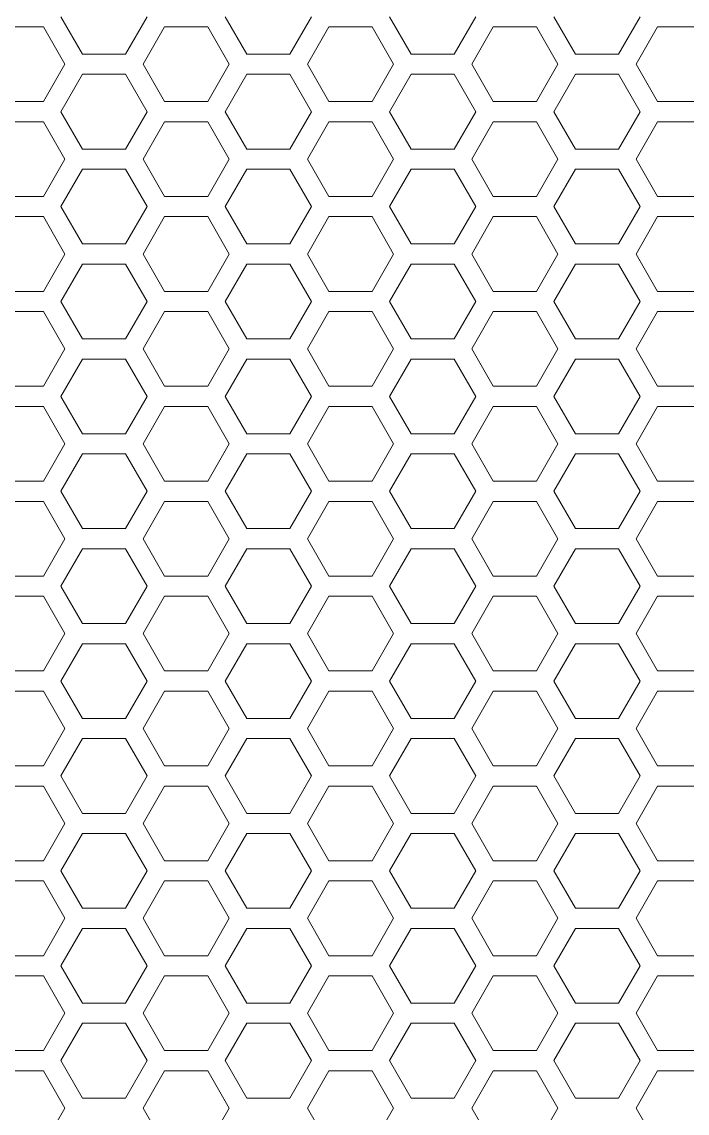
# Model space of a CAD drawing. Header units: millimetres. Extents: x 0 to 140, y -17 to 195.
# Drawn here: x 9.03 to 13.23, y 102.53 to 109.42 of the extents above; entities that cross this region are included whole.
import ezdxf

# ---------------------------------------------------------------- set-up
doc = ezdxf.new("R2010")
doc.units = ezdxf.units.MM
doc.layers.add('4203-42785_1_0', color=7, linetype='Continuous')

# ---------------------------------------------------------------- blocks, each defined once
blk = doc.blocks.new('a')
at = {"layer": '4203-42785_1_0', "color": 0, "linetype": 'ByBlock', "lineweight": 9}
for p, q in [((1510.0725, 429.8704), (1510.1793, 429.6856)), ((1510.3927, 429.6856), (1510.4994, 429.8704)), ((1510.8858, 429.8704), (1510.9926, 429.6856)), ((1511.206, 429.6856), (1511.3127, 429.8704)), ((1511.6991, 429.8704), (1511.8058, 429.6856)), ((1512.0192, 429.6856), (1512.1259, 429.8704)), ((1512.5124, 429.8704), (1512.6191, 429.6856)), ((1512.8325, 429.6856), (1512.9393, 429.8704)), ((1509.9861, 429.8205), (1509.7726, 429.8205)), ((1510.0928, 429.6357), (1509.9861, 429.8205)), ((1510.5859, 429.8205), (1510.4792, 429.6357)), ((1510.7994, 429.8205), (1510.5859, 429.8205)), ((1510.9061, 429.6357), (1510.7994, 429.8205)), ((1511.3992, 429.8205), (1511.2925, 429.6357)), ((1511.6126, 429.8205), (1511.3992, 429.8205)), ((1511.7193, 429.6357), (1511.6126, 429.8205)), ((1512.2124, 429.8205), (1512.1057, 429.6357)), ((1512.4259, 429.8205), (1512.2124, 429.8205)), ((1512.5326, 429.6357), (1512.4259, 429.8205)), ((1513.0257, 429.8205), (1512.919, 429.6357)), ((1513.2391, 429.8205), (1513.0257, 429.8205)), ((1510.1793, 429.6856), (1510.3927, 429.6856)), ((1510.9926, 429.6856), (1511.206, 429.6856)), ((1511.8058, 429.6856), (1512.0192, 429.6856)), ((1512.6191, 429.6856), (1512.8325, 429.6856)), ((1509.9861, 429.4508), (1510.0928, 429.6357)), ((1510.4792, 429.6357), (1510.5859, 429.4508)), ((1510.7994, 429.4508), (1510.9061, 429.6357)), ((1511.2925, 429.6357), (1511.3992, 429.4508)), ((1511.6126, 429.4508), (1511.7193, 429.6357)), ((1512.1057, 429.6357), (1512.2124, 429.4508)), ((1512.4259, 429.4508), (1512.5326, 429.6357)), ((1512.919, 429.6357), (1513.0257, 429.4508)), ((1510.1793, 429.5858), (1510.0725, 429.4009)), ((1510.3927, 429.5858), (1510.1793, 429.5858)), ((1510.4994, 429.4009), (1510.3927, 429.5858)), ((1510.9926, 429.5858), (1510.8858, 429.4009)), ((1511.206, 429.5858), (1510.9926, 429.5858)), ((1511.3127, 429.4009), (1511.206, 429.5858)), ((1511.8058, 429.5858), (1511.6991, 429.4009)), ((1512.0192, 429.5858), (1511.8058, 429.5858)), ((1512.1259, 429.4009), (1512.0192, 429.5858)), ((1512.6191, 429.5858), (1512.5124, 429.4009)), ((1512.8325, 429.5858), (1512.6191, 429.5858)), ((1512.9393, 429.4009), (1512.8325, 429.5858)), ((1509.7726, 429.4508), (1509.9861, 429.4508)), ((1510.5859, 429.4508), (1510.7994, 429.4508)), ((1511.3992, 429.4508), (1511.6126, 429.4508)), ((1512.2124, 429.4508), (1512.4259, 429.4508)), ((1513.0257, 429.4508), (1513.2391, 429.4508)), ((1510.0725, 429.4009), (1510.1793, 429.216)), ((1510.3927, 429.216), (1510.4994, 429.4009)), ((1510.8858, 429.4009), (1510.9926, 429.216)), ((1511.206, 429.216), (1511.3127, 429.4009)), ((1511.6991, 429.4009), (1511.8058, 429.216)), ((1512.0192, 429.216), (1512.1259, 429.4009)), ((1512.5124, 429.4009), (1512.6191, 429.216)), ((1512.8325, 429.216), (1512.9393, 429.4009)), ((1509.9861, 429.351), (1509.7726, 429.351)), ((1510.0928, 429.1661), (1509.9861, 429.351)), ((1510.5859, 429.351), (1510.4792, 429.1661)), ((1510.7994, 429.351), (1510.5859, 429.351)), ((1510.9061, 429.1661), (1510.7994, 429.351)), ((1511.3992, 429.351), (1511.2925, 429.1661)), ((1511.6126, 429.351), (1511.3992, 429.351)), ((1511.7193, 429.1661), (1511.6126, 429.351)), ((1512.2124, 429.351), (1512.1057, 429.1661)), ((1512.4259, 429.351), (1512.2124, 429.351)), ((1512.5326, 429.1661), (1512.4259, 429.351)), ((1513.0257, 429.351), (1512.919, 429.1661)), ((1513.2391, 429.351), (1513.0257, 429.351)), ((1510.1793, 429.216), (1510.3927, 429.216)), ((1510.9926, 429.216), (1511.206, 429.216)), ((1511.8058, 429.216), (1512.0192, 429.216)), ((1512.6191, 429.216), (1512.8325, 429.216)), ((1509.9861, 428.9813), (1510.0928, 429.1661)), ((1510.4792, 429.1661), (1510.5859, 428.9813)), ((1510.7994, 428.9813), (1510.9061, 429.1661)), ((1511.2925, 429.1661), (1511.3992, 428.9813)), ((1511.6126, 428.9813), (1511.7193, 429.1661)), ((1512.1057, 429.1661), (1512.2124, 428.9813)), ((1512.4259, 428.9813), (1512.5326, 429.1661)), ((1512.919, 429.1661), (1513.0257, 428.9813)), ((1510.1793, 429.1162), (1510.0725, 428.9314)), ((1510.3927, 429.1162), (1510.1793, 429.1162)), ((1510.4994, 428.9314), (1510.3927, 429.1162)), ((1510.9926, 429.1162), (1510.8858, 428.9314)), ((1511.206, 429.1162), (1510.9926, 429.1162)), ((1511.3127, 428.9314), (1511.206, 429.1162)), ((1511.8058, 429.1162), (1511.6991, 428.9314)), ((1512.0192, 429.1162), (1511.8058, 429.1162)), ((1512.1259, 428.9314), (1512.0192, 429.1162)), ((1512.6191, 429.1162), (1512.5124, 428.9314)), ((1512.8325, 429.1162), (1512.6191, 429.1162)), ((1512.9393, 428.9314), (1512.8325, 429.1162)), ((1509.7726, 428.9813), (1509.9861, 428.9813)), ((1510.5859, 428.9813), (1510.7994, 428.9813)), ((1511.3992, 428.9813), (1511.6126, 428.9813)), ((1512.2124, 428.9813), (1512.4259, 428.9813)), ((1513.0257, 428.9813), (1513.2391, 428.9813)), ((1510.0725, 428.9314), (1510.1793, 428.7465)), ((1510.3927, 428.7465), (1510.4994, 428.9314)), ((1510.8858, 428.9314), (1510.9926, 428.7465)), ((1511.206, 428.7465), (1511.3127, 428.9314)), ((1511.6991, 428.9314), (1511.8058, 428.7465)), ((1512.0192, 428.7465), (1512.1259, 428.9314)), ((1512.5124, 428.9314), (1512.6191, 428.7465)), ((1512.8325, 428.7465), (1512.9393, 428.9314)), ((1509.9861, 428.8815), (1509.7726, 428.8815)), ((1510.0928, 428.6966), (1509.9861, 428.8815)), ((1510.5859, 428.8815), (1510.4792, 428.6966)), ((1510.7994, 428.8815), (1510.5859, 428.8815)), ((1510.9061, 428.6966), (1510.7994, 428.8815)), ((1511.3992, 428.8815), (1511.2925, 428.6966)), ((1511.6126, 428.8815), (1511.3992, 428.8815)), ((1511.7193, 428.6966), (1511.6126, 428.8815)), ((1512.2124, 428.8815), (1512.1057, 428.6966)), ((1512.4259, 428.8815), (1512.2124, 428.8815)), ((1512.5326, 428.6966), (1512.4259, 428.8815)), ((1513.0257, 428.8815), (1512.919, 428.6966)), ((1513.2391, 428.8815), (1513.0257, 428.8815)), ((1510.1793, 428.7465), (1510.3927, 428.7465)), ((1510.9926, 428.7465), (1511.206, 428.7465)), ((1511.8058, 428.7465), (1512.0192, 428.7465)), ((1512.6191, 428.7465), (1512.8325, 428.7465)), ((1509.9861, 428.5117), (1510.0928, 428.6966)), ((1510.4792, 428.6966), (1510.5859, 428.5117)), ((1510.7994, 428.5117), (1510.9061, 428.6966)), ((1511.2925, 428.6966), (1511.3992, 428.5117)), ((1511.6126, 428.5117), (1511.7193, 428.6966)), ((1512.1057, 428.6966), (1512.2124, 428.5117)), ((1512.4259, 428.5117), (1512.5326, 428.6966)), ((1512.919, 428.6966), (1513.0257, 428.5117)), ((1510.1793, 428.6467), (1510.0725, 428.4618)), ((1510.3927, 428.6467), (1510.1793, 428.6467)), ((1510.4994, 428.4618), (1510.3927, 428.6467)), ((1510.9926, 428.6467), (1510.8858, 428.4618)), ((1511.206, 428.6467), (1510.9926, 428.6467)), ((1511.3127, 428.4618), (1511.206, 428.6467)), ((1511.8058, 428.6467), (1511.6991, 428.4618)), ((1512.0192, 428.6467), (1511.8058, 428.6467)), ((1512.1259, 428.4618), (1512.0192, 428.6467)), ((1512.6191, 428.6467), (1512.5124, 428.4618)), ((1512.8325, 428.6467), (1512.6191, 428.6467)), ((1512.9393, 428.4618), (1512.8325, 428.6467)), ((1509.7726, 428.5117), (1509.9861, 428.5117)), ((1510.5859, 428.5117), (1510.7994, 428.5117)), ((1511.3992, 428.5117), (1511.6126, 428.5117)), ((1512.2124, 428.5117), (1512.4259, 428.5117)), ((1513.0257, 428.5117), (1513.2391, 428.5117)), ((1510.0725, 428.4618), (1510.1793, 428.277)), ((1510.3927, 428.277), (1510.4994, 428.4618)), ((1510.8858, 428.4618), (1510.9926, 428.277)), ((1511.206, 428.277), (1511.3127, 428.4618)), ((1511.6991, 428.4618), (1511.8058, 428.277)), ((1512.0192, 428.277), (1512.1259, 428.4618)), ((1512.5124, 428.4618), (1512.6191, 428.277)), ((1512.8325, 428.277), (1512.9393, 428.4618)), ((1509.9861, 428.4119), (1509.7726, 428.4119)), ((1510.0928, 428.227), (1509.9861, 428.4119)), ((1510.5859, 428.4119), (1510.4792, 428.227)), ((1510.7994, 428.4119), (1510.5859, 428.4119)), ((1510.9061, 428.227), (1510.7994, 428.4119)), ((1511.3992, 428.4119), (1511.2925, 428.227)), ((1511.6126, 428.4119), (1511.3992, 428.4119)), ((1511.7193, 428.227), (1511.6126, 428.4119)), ((1512.2124, 428.4119), (1512.1057, 428.227)), ((1512.4259, 428.4119), (1512.2124, 428.4119)), ((1512.5326, 428.227), (1512.4259, 428.4119)), ((1513.0257, 428.4119), (1512.919, 428.227)), ((1513.2391, 428.4119), (1513.0257, 428.4119)), ((1510.1793, 428.277), (1510.3927, 428.277)), ((1510.9926, 428.277), (1511.206, 428.277)), ((1511.8058, 428.277), (1512.0192, 428.277)), ((1512.6191, 428.277), (1512.8325, 428.277)), ((1509.9861, 428.0422), (1510.0928, 428.227)), ((1510.4792, 428.227), (1510.5859, 428.0422)), ((1510.7994, 428.0422), (1510.9061, 428.227)), ((1511.2925, 428.227), (1511.3992, 428.0422)), ((1511.6126, 428.0422), (1511.7193, 428.227)), ((1512.1057, 428.227), (1512.2124, 428.0422)), ((1512.4259, 428.0422), (1512.5326, 428.227)), ((1512.919, 428.227), (1513.0257, 428.0422)), ((1510.1793, 428.1771), (1510.0725, 427.9923)), ((1510.3927, 428.1771), (1510.1793, 428.1771)), ((1510.4994, 427.9923), (1510.3927, 428.1771)), ((1510.9926, 428.1771), (1510.8858, 427.9923)), ((1511.206, 428.1771), (1510.9926, 428.1771)), ((1511.3127, 427.9923), (1511.206, 428.1771)), ((1511.8058, 428.1771), (1511.6991, 427.9923)), ((1512.0192, 428.1771), (1511.8058, 428.1771)), ((1512.1259, 427.9923), (1512.0192, 428.1771)), ((1512.6191, 428.1771), (1512.5124, 427.9923)), ((1512.8325, 428.1771), (1512.6191, 428.1771)), ((1512.9393, 427.9923), (1512.8325, 428.1771)), ((1509.7726, 428.0422), (1509.9861, 428.0422)), ((1510.5859, 428.0422), (1510.7994, 428.0422)), ((1511.3992, 428.0422), (1511.6126, 428.0422)), ((1512.2124, 428.0422), (1512.4259, 428.0422)), ((1513.0257, 428.0422), (1513.2391, 428.0422)), ((1510.0725, 427.9923), (1510.1793, 427.8074)), ((1510.3927, 427.8074), (1510.4994, 427.9923)), ((1510.8858, 427.9923), (1510.9926, 427.8074)), ((1511.206, 427.8074), (1511.3127, 427.9923)), ((1511.6991, 427.9923), (1511.8058, 427.8074)), ((1512.0192, 427.8074), (1512.1259, 427.9923)), ((1512.5124, 427.9923), (1512.6191, 427.8074)), ((1512.8325, 427.8074), (1512.9393, 427.9923)), ((1509.9861, 427.9424), (1509.7726, 427.9424)), ((1510.0928, 427.7575), (1509.9861, 427.9424)), ((1510.5859, 427.9424), (1510.4792, 427.7575)), ((1510.7994, 427.9424), (1510.5859, 427.9424)), ((1510.9061, 427.7575), (1510.7994, 427.9424)), ((1511.3992, 427.9424), (1511.2925, 427.7575)), ((1511.6126, 427.9424), (1511.3992, 427.9424)), ((1511.7193, 427.7575), (1511.6126, 427.9424)), ((1512.2124, 427.9424), (1512.1057, 427.7575)), ((1512.4259, 427.9424), (1512.2124, 427.9424)), ((1512.5326, 427.7575), (1512.4259, 427.9424)), ((1513.0257, 427.9424), (1512.919, 427.7575)), ((1513.2391, 427.9424), (1513.0257, 427.9424)), ((1510.1793, 427.8074), (1510.3927, 427.8074)), ((1510.9926, 427.8074), (1511.206, 427.8074)), ((1511.8058, 427.8074), (1512.0192, 427.8074)), ((1512.6191, 427.8074), (1512.8325, 427.8074)), ((1509.9861, 427.5726), (1510.0928, 427.7575)), ((1510.4792, 427.7575), (1510.5859, 427.5726)), ((1510.7994, 427.5726), (1510.9061, 427.7575)), ((1511.2925, 427.7575), (1511.3992, 427.5726)), ((1511.6126, 427.5726), (1511.7193, 427.7575)), ((1512.1057, 427.7575), (1512.2124, 427.5726)), ((1512.4259, 427.5726), (1512.5326, 427.7575)), ((1512.919, 427.7575), (1513.0257, 427.5726)), ((1510.1793, 427.7076), (1510.0725, 427.5227)), ((1510.3927, 427.7076), (1510.1793, 427.7076)), ((1510.4994, 427.5227), (1510.3927, 427.7076)), ((1510.9926, 427.7076), (1510.8858, 427.5227)), ((1511.206, 427.7076), (1510.9926, 427.7076)), ((1511.3127, 427.5227), (1511.206, 427.7076)), ((1511.8058, 427.7076), (1511.6991, 427.5227)), ((1512.0192, 427.7076), (1511.8058, 427.7076)), ((1512.1259, 427.5227), (1512.0192, 427.7076)), ((1512.6191, 427.7076), (1512.5124, 427.5227)), ((1512.8325, 427.7076), (1512.6191, 427.7076)), ((1512.9393, 427.5227), (1512.8325, 427.7076)), ((1509.7726, 427.5726), (1509.9861, 427.5726)), ((1510.5859, 427.5726), (1510.7994, 427.5726)), ((1511.3992, 427.5726), (1511.6126, 427.5726)), ((1512.2124, 427.5726), (1512.4259, 427.5726)), ((1513.0257, 427.5726), (1513.2391, 427.5726)), ((1510.0725, 427.5227), (1510.1793, 427.3379)), ((1510.3927, 427.3379), (1510.4994, 427.5227)), ((1510.8858, 427.5227), (1510.9926, 427.3379)), ((1511.206, 427.3379), (1511.3127, 427.5227)), ((1511.6991, 427.5227), (1511.8058, 427.3379)), ((1512.0192, 427.3379), (1512.1259, 427.5227)), ((1512.5124, 427.5227), (1512.6191, 427.3379)), ((1512.8325, 427.3379), (1512.9393, 427.5227)), ((1509.9861, 427.4728), (1509.7726, 427.4728)), ((1510.0928, 427.288), (1509.9861, 427.4728)), ((1510.5859, 427.4728), (1510.4792, 427.288)), ((1510.7994, 427.4728), (1510.5859, 427.4728)), ((1510.9061, 427.288), (1510.7994, 427.4728)), ((1511.3992, 427.4728), (1511.2925, 427.288)), ((1511.6126, 427.4728), (1511.3992, 427.4728)), ((1511.7193, 427.288), (1511.6126, 427.4728)), ((1512.2124, 427.4728), (1512.1057, 427.288)), ((1512.4259, 427.4728), (1512.2124, 427.4728)), ((1512.5326, 427.288), (1512.4259, 427.4728)), ((1513.0257, 427.4728), (1512.919, 427.288)), ((1513.2391, 427.4728), (1513.0257, 427.4728)), ((1510.1793, 427.3379), (1510.3927, 427.3379)), ((1510.9926, 427.3379), (1511.206, 427.3379)), ((1511.8058, 427.3379), (1512.0192, 427.3379)), ((1512.6191, 427.3379), (1512.8325, 427.3379)), ((1509.9861, 427.1031), (1510.0928, 427.288)), ((1510.4792, 427.288), (1510.5859, 427.1031)), ((1510.7994, 427.1031), (1510.9061, 427.288)), ((1511.2925, 427.288), (1511.3992, 427.1031)), ((1511.6126, 427.1031), (1511.7193, 427.288)), ((1512.1057, 427.288), (1512.2124, 427.1031)), ((1512.4259, 427.1031), (1512.5326, 427.288)), ((1512.919, 427.288), (1513.0257, 427.1031)), ((1510.1793, 427.238), (1510.0725, 427.0532)), ((1510.3927, 427.238), (1510.1793, 427.238)), ((1510.4994, 427.0532), (1510.3927, 427.238)), ((1510.9926, 427.238), (1510.8858, 427.0532)), ((1511.206, 427.238), (1510.9926, 427.238)), ((1511.3127, 427.0532), (1511.206, 427.238)), ((1511.8058, 427.238), (1511.6991, 427.0532)), ((1512.0192, 427.238), (1511.8058, 427.238)), ((1512.1259, 427.0532), (1512.0192, 427.238)), ((1512.6191, 427.238), (1512.5124, 427.0532)), ((1512.8325, 427.238), (1512.6191, 427.238)), ((1512.9393, 427.0532), (1512.8325, 427.238)), ((1509.7726, 427.1031), (1509.9861, 427.1031)), ((1510.5859, 427.1031), (1510.7994, 427.1031)), ((1511.3992, 427.1031), (1511.6126, 427.1031)), ((1512.2124, 427.1031), (1512.4259, 427.1031)), ((1513.0257, 427.1031), (1513.2391, 427.1031)), ((1510.0725, 427.0532), (1510.1793, 426.8683)), ((1510.3927, 426.8683), (1510.4994, 427.0532)), ((1510.8858, 427.0532), (1510.9926, 426.8683)), ((1511.206, 426.8683), (1511.3127, 427.0532)), ((1511.6991, 427.0532), (1511.8058, 426.8683)), ((1512.0192, 426.8683), (1512.1259, 427.0532)), ((1512.5124, 427.0532), (1512.6191, 426.8683)), ((1512.8325, 426.8683), (1512.9393, 427.0532)), ((1509.9861, 427.0033), (1509.7726, 427.0033)), ((1510.0928, 426.8184), (1509.9861, 427.0033)), ((1510.5859, 427.0033), (1510.4792, 426.8184)), ((1510.7994, 427.0033), (1510.5859, 427.0033)), ((1510.9061, 426.8184), (1510.7994, 427.0033)), ((1511.3992, 427.0033), (1511.2925, 426.8184)), ((1511.6126, 427.0033), (1511.3992, 427.0033)), ((1511.7193, 426.8184), (1511.6126, 427.0033)), ((1512.2124, 427.0033), (1512.1057, 426.8184)), ((1512.4259, 427.0033), (1512.2124, 427.0033)), ((1512.5326, 426.8184), (1512.4259, 427.0033)), ((1513.0257, 427.0033), (1512.919, 426.8184)), ((1513.2391, 427.0033), (1513.0257, 427.0033)), ((1510.1793, 426.8683), (1510.3927, 426.8683)), ((1510.9926, 426.8683), (1511.206, 426.8683)), ((1511.8058, 426.8683), (1512.0192, 426.8683)), ((1512.6191, 426.8683), (1512.8325, 426.8683)), ((1509.9861, 426.6335), (1510.0928, 426.8184)), ((1510.4792, 426.8184), (1510.5859, 426.6335)), ((1510.7994, 426.6335), (1510.9061, 426.8184)), ((1511.2925, 426.8184), (1511.3992, 426.6335)), ((1511.6126, 426.6335), (1511.7193, 426.8184)), ((1512.1057, 426.8184), (1512.2124, 426.6335)), ((1512.4259, 426.6335), (1512.5326, 426.8184)), ((1512.919, 426.8184), (1513.0257, 426.6335)), ((1510.1793, 426.7685), (1510.0725, 426.5836)), ((1510.3927, 426.7685), (1510.1793, 426.7685)), ((1510.4994, 426.5836), (1510.3927, 426.7685)), ((1510.9926, 426.7685), (1510.8858, 426.5836)), ((1511.206, 426.7685), (1510.9926, 426.7685)), ((1511.3127, 426.5836), (1511.206, 426.7685)), ((1511.8058, 426.7685), (1511.6991, 426.5836)), ((1512.0192, 426.7685), (1511.8058, 426.7685)), ((1512.1259, 426.5836), (1512.0192, 426.7685)), ((1512.6191, 426.7685), (1512.5124, 426.5836)), ((1512.8325, 426.7685), (1512.6191, 426.7685)), ((1512.9393, 426.5836), (1512.8325, 426.7685)), ((1509.7726, 426.6335), (1509.9861, 426.6335)), ((1510.0725, 426.5836), (1510.1793, 426.3988)), ((1510.3927, 426.3988), (1510.4994, 426.5836)), ((1510.5859, 426.6335), (1510.7994, 426.6335)), ((1510.8858, 426.5836), (1510.9926, 426.3988)), ((1511.206, 426.3988), (1511.3127, 426.5836)), ((1511.3992, 426.6335), (1511.6126, 426.6335)), ((1511.6991, 426.5836), (1511.8058, 426.3988)), ((1512.0192, 426.3988), (1512.1259, 426.5836)), ((1512.2124, 426.6335), (1512.4259, 426.6335)), ((1512.5124, 426.5836), (1512.6191, 426.3988)), ((1512.8325, 426.3988), (1512.9393, 426.5836)), ((1513.0257, 426.6335), (1513.2391, 426.6335)), ((1509.9861, 426.5337), (1509.7726, 426.5337)), ((1510.0928, 426.3489), (1509.9861, 426.5337)), ((1510.5859, 426.5337), (1510.4792, 426.3489)), ((1510.7994, 426.5337), (1510.5859, 426.5337)), ((1510.9061, 426.3489), (1510.7994, 426.5337)), ((1511.3992, 426.5337), (1511.2925, 426.3489)), ((1511.6126, 426.5337), (1511.3992, 426.5337)), ((1511.7193, 426.3489), (1511.6126, 426.5337)), ((1512.2124, 426.5337), (1512.1057, 426.3489)), ((1512.4259, 426.5337), (1512.2124, 426.5337)), ((1512.5326, 426.3489), (1512.4259, 426.5337)), ((1513.0257, 426.5337), (1512.919, 426.3489)), ((1513.2391, 426.5337), (1513.0257, 426.5337)), ((1510.1793, 426.3988), (1510.3927, 426.3988)), ((1510.9926, 426.3988), (1511.206, 426.3988)), ((1511.8058, 426.3988), (1512.0192, 426.3988)), ((1512.6191, 426.3988), (1512.8325, 426.3988)), ((1509.9861, 426.164), (1510.0928, 426.3489)), ((1510.4792, 426.3489), (1510.5859, 426.164)), ((1510.7994, 426.164), (1510.9061, 426.3489)), ((1511.2925, 426.3489), (1511.3992, 426.164)), ((1511.6126, 426.164), (1511.7193, 426.3489)), ((1512.1057, 426.3489), (1512.2124, 426.164)), ((1512.4259, 426.164), (1512.5326, 426.3489)), ((1512.919, 426.3489), (1513.0257, 426.164)), ((1510.1793, 426.299), (1510.0725, 426.1141)), ((1510.3927, 426.299), (1510.1793, 426.299)), ((1510.4994, 426.1141), (1510.3927, 426.299)), ((1510.9926, 426.299), (1510.8858, 426.1141)), ((1511.206, 426.299), (1510.9926, 426.299)), ((1511.3127, 426.1141), (1511.206, 426.299)), ((1511.8058, 426.299), (1511.6991, 426.1141)), ((1512.0192, 426.299), (1511.8058, 426.299)), ((1512.1259, 426.1141), (1512.0192, 426.299)), ((1512.6191, 426.299), (1512.5124, 426.1141)), ((1512.8325, 426.299), (1512.6191, 426.299)), ((1512.9393, 426.1141), (1512.8325, 426.299)), ((1509.7726, 426.164), (1509.9861, 426.164)), ((1510.5859, 426.164), (1510.7994, 426.164)), ((1511.3992, 426.164), (1511.6126, 426.164)), ((1512.2124, 426.164), (1512.4259, 426.164)), ((1513.0257, 426.164), (1513.2391, 426.164)), ((1510.0725, 426.1141), (1510.1793, 425.9292)), ((1510.3927, 425.9292), (1510.4994, 426.1141)), ((1510.8858, 426.1141), (1510.9926, 425.9292)), ((1511.206, 425.9292), (1511.3127, 426.1141)), ((1511.6991, 426.1141), (1511.8058, 425.9292)), ((1512.0192, 425.9292), (1512.1259, 426.1141)), ((1512.5124, 426.1141), (1512.6191, 425.9292)), ((1512.8325, 425.9292), (1512.9393, 426.1141)), ((1509.9861, 426.0642), (1509.7726, 426.0642)), ((1510.0928, 425.8793), (1509.9861, 426.0642)), ((1510.5859, 426.0642), (1510.4792, 425.8793)), ((1510.7994, 426.0642), (1510.5859, 426.0642)), ((1510.9061, 425.8793), (1510.7994, 426.0642)), ((1511.3992, 426.0642), (1511.2925, 425.8793)), ((1511.6126, 426.0642), (1511.3992, 426.0642)), ((1511.7193, 425.8793), (1511.6126, 426.0642)), ((1512.2124, 426.0642), (1512.1057, 425.8793)), ((1512.4259, 426.0642), (1512.2124, 426.0642)), ((1512.5326, 425.8793), (1512.4259, 426.0642)), ((1513.0257, 426.0642), (1512.919, 425.8793)), ((1513.2391, 426.0642), (1513.0257, 426.0642)), ((1509.9861, 425.6945), (1510.0928, 425.8793)), ((1510.1793, 425.9292), (1510.3927, 425.9292)), ((1510.4792, 425.8793), (1510.5859, 425.6945)), ((1510.7994, 425.6945), (1510.9061, 425.8793)), ((1510.9926, 425.9292), (1511.206, 425.9292)), ((1511.2925, 425.8793), (1511.3992, 425.6945)), ((1511.6126, 425.6945), (1511.7193, 425.8793)), ((1511.8058, 425.9292), (1512.0192, 425.9292)), ((1512.1057, 425.8793), (1512.2124, 425.6945)), ((1512.4259, 425.6945), (1512.5326, 425.8793)), ((1512.6191, 425.9292), (1512.8325, 425.9292)), ((1512.919, 425.8793), (1513.0257, 425.6945)), ((1510.1793, 425.8294), (1510.0725, 425.6446)), ((1510.3927, 425.8294), (1510.1793, 425.8294)), ((1510.4994, 425.6446), (1510.3927, 425.8294)), ((1510.9926, 425.8294), (1510.8858, 425.6446)), ((1511.206, 425.8294), (1510.9926, 425.8294)), ((1511.3127, 425.6446), (1511.206, 425.8294)), ((1511.8058, 425.8294), (1511.6991, 425.6446)), ((1512.0192, 425.8294), (1511.8058, 425.8294)), ((1512.1259, 425.6446), (1512.0192, 425.8294)), ((1512.6191, 425.8294), (1512.5124, 425.6446)), ((1512.8325, 425.8294), (1512.6191, 425.8294)), ((1512.9393, 425.6446), (1512.8325, 425.8294)), ((1509.7726, 425.6945), (1509.9861, 425.6945)), ((1510.5859, 425.6945), (1510.7994, 425.6945)), ((1511.3992, 425.6945), (1511.6126, 425.6945)), ((1512.2124, 425.6945), (1512.4259, 425.6945)), ((1513.0257, 425.6945), (1513.2391, 425.6945)), ((1510.0725, 425.6446), (1510.1793, 425.4597)), ((1510.3927, 425.4597), (1510.4994, 425.6446)), ((1510.8858, 425.6446), (1510.9926, 425.4597)), ((1511.206, 425.4597), (1511.3127, 425.6446)), ((1511.6991, 425.6446), (1511.8058, 425.4597)), ((1512.0192, 425.4597), (1512.1259, 425.6446)), ((1512.5124, 425.6446), (1512.6191, 425.4597)), ((1512.8325, 425.4597), (1512.9393, 425.6446)), ((1509.9861, 425.5946), (1509.7726, 425.5946)), ((1510.0928, 425.4098), (1509.9861, 425.5946)), ((1510.5859, 425.5946), (1510.4792, 425.4098)), ((1510.7994, 425.5946), (1510.5859, 425.5946)), ((1510.9061, 425.4098), (1510.7994, 425.5946)), ((1511.3992, 425.5946), (1511.2925, 425.4098)), ((1511.6126, 425.5946), (1511.3992, 425.5946)), ((1511.7193, 425.4098), (1511.6126, 425.5946)), ((1512.2124, 425.5946), (1512.1057, 425.4098)), ((1512.4259, 425.5946), (1512.2124, 425.5946)), ((1512.5326, 425.4098), (1512.4259, 425.5946)), ((1513.0257, 425.5946), (1512.919, 425.4098)), ((1513.2391, 425.5946), (1513.0257, 425.5946)), ((1510.1793, 425.4597), (1510.3927, 425.4597)), ((1510.9926, 425.4597), (1511.206, 425.4597)), ((1511.8058, 425.4597), (1512.0192, 425.4597)), ((1512.6191, 425.4597), (1512.8325, 425.4597)), ((1509.9861, 425.2249), (1510.0928, 425.4098)), ((1510.4792, 425.4098), (1510.5859, 425.2249)), ((1510.7994, 425.2249), (1510.9061, 425.4098)), ((1511.2925, 425.4098), (1511.3992, 425.2249)), ((1511.6126, 425.2249), (1511.7193, 425.4098)), ((1512.1057, 425.4098), (1512.2124, 425.2249)), ((1512.4259, 425.2249), (1512.5326, 425.4098)), ((1512.919, 425.4098), (1513.0257, 425.2249)), ((1510.1793, 425.3599), (1510.0725, 425.175)), ((1510.3927, 425.3599), (1510.1793, 425.3599)), ((1510.4994, 425.175), (1510.3927, 425.3599)), ((1510.9926, 425.3599), (1510.8858, 425.175)), ((1511.206, 425.3599), (1510.9926, 425.3599)), ((1511.3127, 425.175), (1511.206, 425.3599)), ((1511.8058, 425.3599), (1511.6991, 425.175)), ((1512.0192, 425.3599), (1511.8058, 425.3599)), ((1512.1259, 425.175), (1512.0192, 425.3599)), ((1512.6191, 425.3599), (1512.5124, 425.175)), ((1512.8325, 425.3599), (1512.6191, 425.3599)), ((1512.9393, 425.175), (1512.8325, 425.3599)), ((1509.7726, 425.2249), (1509.9861, 425.2249)), ((1510.5859, 425.2249), (1510.7994, 425.2249)), ((1511.3992, 425.2249), (1511.6126, 425.2249)), ((1512.2124, 425.2249), (1512.4259, 425.2249)), ((1513.0257, 425.2249), (1513.2391, 425.2249)), ((1509.9861, 425.1251), (1509.7726, 425.1251)), ((1510.0928, 424.9402), (1509.9861, 425.1251)), ((1510.0725, 425.175), (1510.1793, 424.9901)), ((1510.3927, 424.9901), (1510.4994, 425.175)), ((1510.5859, 425.1251), (1510.4792, 424.9402)), ((1510.7994, 425.1251), (1510.5859, 425.1251)), ((1510.9061, 424.9402), (1510.7994, 425.1251)), ((1510.8858, 425.175), (1510.9926, 424.9901)), ((1511.206, 424.9901), (1511.3127, 425.175)), ((1511.3992, 425.1251), (1511.2925, 424.9402)), ((1511.6126, 425.1251), (1511.3992, 425.1251)), ((1511.7193, 424.9402), (1511.6126, 425.1251)), ((1511.6991, 425.175), (1511.8058, 424.9901)), ((1512.0192, 424.9901), (1512.1259, 425.175)), ((1512.2124, 425.1251), (1512.1057, 424.9402)), ((1512.4259, 425.1251), (1512.2124, 425.1251)), ((1512.5326, 424.9402), (1512.4259, 425.1251)), ((1512.5124, 425.175), (1512.6191, 424.9901)), ((1512.8325, 424.9901), (1512.9393, 425.175)), ((1513.0257, 425.1251), (1512.919, 424.9402)), ((1513.2391, 425.1251), (1513.0257, 425.1251)), ((1510.1793, 424.9901), (1510.3927, 424.9901)), ((1510.9926, 424.9901), (1511.206, 424.9901)), ((1511.8058, 424.9901), (1512.0192, 424.9901)), ((1512.6191, 424.9901), (1512.8325, 424.9901)), ((1509.9861, 424.7554), (1510.0928, 424.9402)), ((1510.4792, 424.9402), (1510.5859, 424.7554)), ((1510.7994, 424.7554), (1510.9061, 424.9402)), ((1511.2925, 424.9402), (1511.3992, 424.7554)), ((1511.6126, 424.7554), (1511.7193, 424.9402)), ((1512.1057, 424.9402), (1512.2124, 424.7554)), ((1512.4259, 424.7554), (1512.5326, 424.9402)), ((1512.919, 424.9402), (1513.0257, 424.7554)), ((1510.1793, 424.8903), (1510.0725, 424.7055)), ((1510.3927, 424.8903), (1510.1793, 424.8903)), ((1510.4994, 424.7055), (1510.3927, 424.8903)), ((1510.9926, 424.8903), (1510.8858, 424.7055)), ((1511.206, 424.8903), (1510.9926, 424.8903)), ((1511.3127, 424.7055), (1511.206, 424.8903)), ((1511.8058, 424.8903), (1511.6991, 424.7055)), ((1512.0192, 424.8903), (1511.8058, 424.8903)), ((1512.1259, 424.7055), (1512.0192, 424.8903)), ((1512.6191, 424.8903), (1512.5124, 424.7055)), ((1512.8325, 424.8903), (1512.6191, 424.8903)), ((1512.9393, 424.7055), (1512.8325, 424.8903)), ((1509.7726, 424.7554), (1509.9861, 424.7554)), ((1510.5859, 424.7554), (1510.7994, 424.7554)), ((1511.3992, 424.7554), (1511.6126, 424.7554)), ((1512.2124, 424.7554), (1512.4259, 424.7554)), ((1513.0257, 424.7554), (1513.2391, 424.7554)), ((1510.0725, 424.7055), (1510.1793, 424.5206)), ((1510.3927, 424.5206), (1510.4994, 424.7055)), ((1510.8858, 424.7055), (1510.9926, 424.5206)), ((1511.206, 424.5206), (1511.3127, 424.7055)), ((1511.6991, 424.7055), (1511.8058, 424.5206)), ((1512.0192, 424.5206), (1512.1259, 424.7055)), ((1512.5124, 424.7055), (1512.6191, 424.5206)), ((1512.8325, 424.5206), (1512.9393, 424.7055)), ((1509.9861, 424.6556), (1509.7726, 424.6556)), ((1510.0928, 424.4707), (1509.9861, 424.6556)), ((1510.5859, 424.6556), (1510.4792, 424.4707)), ((1510.7994, 424.6556), (1510.5859, 424.6556)), ((1510.9061, 424.4707), (1510.7994, 424.6556)), ((1511.3992, 424.6556), (1511.2925, 424.4707)), ((1511.6126, 424.6556), (1511.3992, 424.6556)), ((1511.7193, 424.4707), (1511.6126, 424.6556)), ((1512.2124, 424.6556), (1512.1057, 424.4707)), ((1512.4259, 424.6556), (1512.2124, 424.6556)), ((1512.5326, 424.4707), (1512.4259, 424.6556)), ((1513.0257, 424.6556), (1512.919, 424.4707)), ((1513.2391, 424.6556), (1513.0257, 424.6556)), ((1510.1793, 424.5206), (1510.3927, 424.5206)), ((1510.9926, 424.5206), (1511.206, 424.5206)), ((1511.8058, 424.5206), (1512.0192, 424.5206)), ((1512.6191, 424.5206), (1512.8325, 424.5206)), ((1509.9861, 424.2858), (1510.0928, 424.4707)), ((1510.4792, 424.4707), (1510.5859, 424.2858)), ((1510.7994, 424.2858), (1510.9061, 424.4707)), ((1511.2925, 424.4707), (1511.3992, 424.2858)), ((1511.6126, 424.2858), (1511.7193, 424.4707)), ((1512.1057, 424.4707), (1512.2124, 424.2858)), ((1512.4259, 424.2858), (1512.5326, 424.4707)), ((1512.919, 424.4707), (1513.0257, 424.2858))]:
    blk.add_line(p, q, dxfattribs=at)

msp = doc.modelspace()

# ---------------------------------------------------------------- block references
at = {"lineweight": 15, "xscale": 1.275468447124703, "yscale": 1.275468447124703, "zscale": 1.275468447124703}
msp.add_blockref('a', (-1916.7704, -438.8363), dxfattribs=at)

doc.saveas('drawing.dxf')
